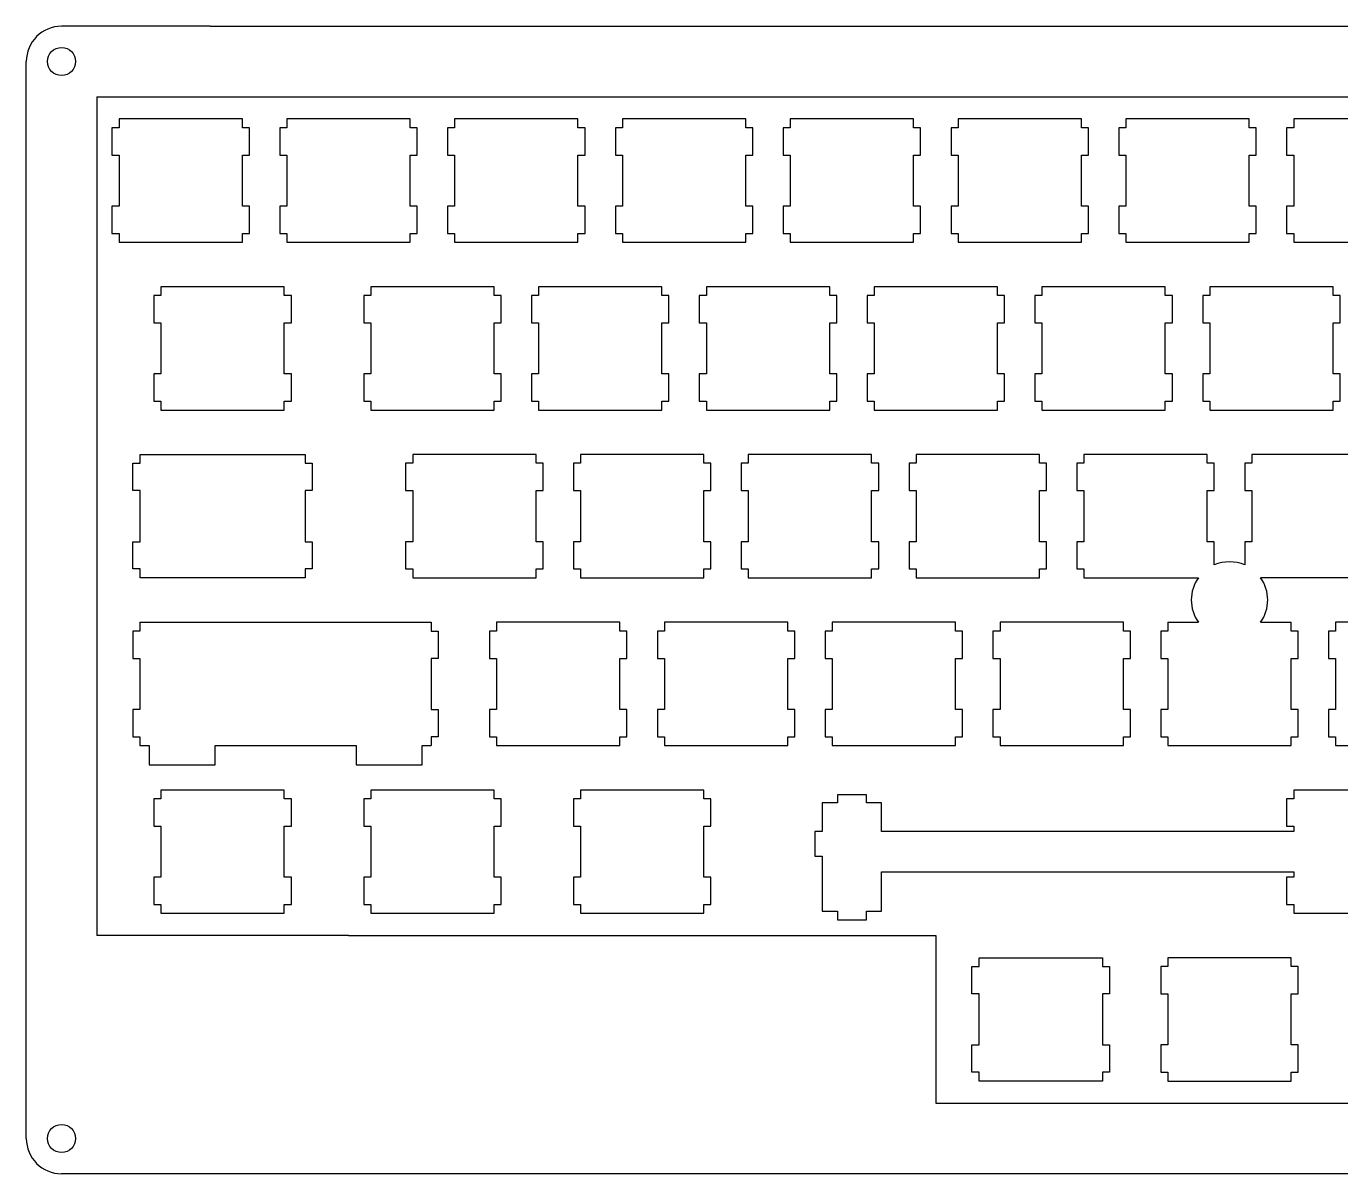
# Model space of a CAD drawing. Header units: inches. Extents: x 0 to 302, y 0 to 130.
# Drawn here: x 0 to 149.2, y 0 to 130.3 of the extents above; entities that cross this region are included whole.
import ezdxf

# ---------------------------------------------------------------- set-up
doc = ezdxf.new("R2010")
doc.units = ezdxf.units.IN
doc.header["$MEASUREMENT"] = 0
for name, color, linetype, lineweight, true_color in [('border', 7, 'Continuous', 25, 0xffffff), ('closed', 7, 'Continuous', 25, 0xffffff), ('holes', 7, 'Continuous', 25, 0xffffff), ('mouse buttons - 1.25U', 5, 'Continuous', 25, 0x0000ff), ('switch - base', 5, 'Continuous', 25, 0x0000ff), ('switch - bottom row - 7U - PLATE', 5, 'Continuous', 25, 0x0000ff), ('switch - left shift - ANSI - PCB', 5, 'Continuous', 25, 0x0000ff), ('top plate - base', 1, 'Continuous', 25, 0xff0000), ('top plate - MB - 1.25U', 1, 'Continuous', 25, 0xff0000), ('top plate - no hhkb', 1, 'Continuous', 25, 0xff0000), ('top plate - winkey', 1, 'Continuous', 25, 0xff0000)]:
    doc.layers.add(name, color=color, linetype=linetype, lineweight=lineweight, true_color=true_color)

msp = doc.modelspace()

# ---------------------------------------------------------------- linework, layer by layer
at = {"layer": 'border'}
for p, q in [((20.875, 130.302), (4, 130.302)), ((32.875, 130.302), (297.7516, 130.302)), ((0, 4), (0, 126.302)), ((297.7516, 0), (4, 0))]:
    msp.add_line(p, q, dxfattribs=at)
for centre, start, end in [((4, 126.302), 90, 180), ((4, 4), 180, 270)]:
    msp.add_arc(centre, 4, start, end, dxfattribs=at)
at = {"layer": 'closed'}
msp.add_line((20.875, 130.302), (32.875, 130.302), dxfattribs=at)
at = {"layer": 'holes'}
for centre in [(4, 126.302), (4, 4)]:
    msp.add_circle(centre, 1.6, dxfattribs=at)
at = {"layer": 'mouse buttons - 1.25U'}
for p, q in [((108.15701, 23.5267), (108.15701, 24.5272)), ((108.15701, 24.5272), (122.1565, 24.5272)), ((122.1565, 24.5258), (122.1565, 23.5267)), ((129.5883, 24.5258), (129.5883, 23.5267)), ((143.5883, 24.5258), (129.5883, 24.5258)), ((143.5883, 23.5267), (143.5883, 24.5258)), ((107.35638, 20.4275), (107.35638, 23.5267)), ((107.35638, 23.5267), (108.15701, 23.5267)), ((122.1565, 23.5267), (122.9571, 23.5267)), ((122.9571, 23.5267), (122.9571, 20.4275)), ((129.5883, 23.5267), (128.7883, 23.5267)), ((128.7883, 23.5267), (128.7883, 20.4248)), ((144.3883, 23.5267), (143.5883, 23.5267)), ((144.3884, 20.4275), (144.3883, 23.5267)), ((108.15701, 20.4275), (107.35638, 20.4275)), ((108.15701, 14.62871), (108.15701, 20.4275)), ((122.9571, 20.4275), (122.1565, 20.4275)), ((122.1565, 20.4275), (122.1565, 14.62871)), ((128.7883, 20.4248), (129.5883, 20.4248)), ((129.5883, 20.4248), (129.5883, 14.6246)), ((143.5876, 14.62871), (143.5876, 20.4275)), ((143.5876, 20.4275), (144.3884, 20.4275)), ((107.35638, 11.52814), (107.35638, 14.62871)), ((107.35638, 14.62871), (108.15701, 14.62871)), ((122.1565, 14.62871), (122.9571, 14.62871)), ((122.9571, 14.62871), (122.9571, 11.52814)), ((128.7883, 14.6246), (128.7876, 11.5281)), ((129.5883, 14.6246), (128.7883, 14.6246)), ((144.3883, 14.6246), (143.5876, 14.62871)), ((144.3884, 11.52814), (144.3883, 14.6246)), ((108.15701, 11.52814), (107.35638, 11.52814)), ((108.15701, 10.52906), (108.15701, 11.52814)), ((122.1565, 10.52906), (108.15701, 10.52906)), ((122.9571, 11.52814), (122.1565, 11.52814)), ((122.1565, 11.52814), (122.1565, 10.52906)), ((128.7876, 11.5281), (129.5883, 11.5268)), ((129.5883, 11.52814), (129.5883, 10.5291)), ((129.5883, 10.5291), (143.5876, 10.5291)), ((143.5876, 10.5291), (143.5883, 11.5268)), ((143.5883, 11.5268), (144.3884, 11.52814))]:
    msp.add_line(p, q, dxfattribs=at)
at = {"layer": 'switch - base'}
for p, q in [((10.5259, 119.776), (10.5259, 118.775)), ((24.5254, 119.776), (10.5259, 119.776)), ((24.5254, 118.775), (24.5254, 119.776)), ((29.5759, 119.776), (29.5759, 118.775)), ((43.5754, 119.776), (29.5759, 119.776)), ((43.5754, 118.775), (43.5754, 119.776)), ((48.6258, 119.776), (48.6258, 118.775)), ((62.6254, 119.776), (48.6258, 119.776)), ((62.6254, 118.775), (62.6254, 119.776)), ((67.6758, 119.776), (67.6758, 118.775)), ((81.6754, 119.776), (67.6758, 119.776)), ((81.6754, 118.775), (81.6754, 119.776)), ((86.7258, 119.776), (86.7258, 118.775)), ((100.7253, 119.776), (86.7258, 119.776)), ((100.7253, 118.775), (100.7253, 119.776)), ((105.7743, 119.776), (105.7743, 118.775)), ((119.7753, 119.776), (105.7743, 119.776)), ((119.7753, 118.775), (119.7753, 119.776)), ((124.8253, 119.776), (124.8253, 118.775)), ((138.8253, 119.776), (124.8253, 119.776)), ((138.8253, 118.775), (138.8253, 119.776)), ((143.8753, 119.776), (143.8753, 118.775)), ((157.8753, 119.776), (143.8753, 119.776)), ((10.5259, 118.775), (9.7253, 118.775)), ((9.7253, 118.775), (9.7253, 115.675)), ((25.3247, 118.775), (24.5254, 118.775)), ((25.3247, 115.675), (25.3247, 118.775)), ((29.5759, 118.775), (28.7767, 118.775)), ((28.7767, 118.775), (28.7767, 115.675)), ((44.3762, 118.775), (43.5754, 118.775)), ((44.3762, 115.675), (44.3762, 118.775)), ((48.6258, 118.775), (47.8267, 118.775)), ((47.8267, 118.775), (47.8267, 115.675)), ((63.4262, 118.775), (62.6254, 118.775)), ((63.4262, 115.675), (63.4262, 118.775)), ((67.6758, 118.775), (66.8767, 118.775)), ((66.8767, 118.775), (66.8767, 115.675)), ((82.4762, 118.775), (81.6754, 118.775)), ((82.4762, 115.675), (82.4762, 118.775)), ((86.7258, 118.775), (85.9267, 118.775)), ((85.9267, 118.775), (85.9267, 115.675)), ((101.5243, 118.775), (100.7253, 118.775)), ((101.5243, 115.675), (101.5243, 118.775)), ((105.7743, 118.775), (104.9763, 118.775)), ((104.9763, 118.775), (104.9763, 115.675)), ((120.5743, 118.775), (119.7753, 118.775)), ((120.5743, 115.675), (120.5743, 118.775)), ((124.8253, 118.775), (124.0253, 118.775)), ((124.0253, 118.775), (124.0253, 115.675)), ((139.6263, 118.775), (138.8253, 118.775)), ((139.6263, 115.675), (139.6263, 118.775)), ((143.8753, 118.775), (143.0763, 118.775)), ((143.0763, 118.775), (143.0763, 115.675)), ((9.7253, 115.675), (10.5259, 115.675)), ((10.5259, 115.675), (10.5259, 109.875)), ((24.5254, 109.875), (24.5254, 115.675)), ((24.5254, 115.675), (25.3247, 115.675)), ((28.7767, 115.675), (29.5759, 115.675)), ((29.5759, 115.675), (29.5759, 109.875)), ((43.5754, 109.875), (43.5754, 115.675)), ((43.5754, 115.675), (44.3762, 115.675)), ((47.8267, 115.675), (48.6258, 115.675)), ((48.6258, 115.675), (48.6258, 109.875)), ((62.6254, 109.875), (62.6254, 115.675)), ((62.6254, 115.675), (63.4262, 115.675)), ((66.8767, 115.675), (67.6758, 115.675)), ((67.6758, 115.675), (67.6758, 109.875)), ((81.6754, 109.875), (81.6754, 115.675)), ((81.6754, 115.675), (82.4762, 115.675)), ((85.9267, 115.675), (86.7258, 115.675)), ((86.7258, 115.675), (86.7258, 109.875)), ((100.7253, 109.875), (100.7253, 115.675)), ((100.7253, 115.675), (101.5243, 115.675)), ((104.9763, 115.675), (105.7743, 115.675)), ((105.7743, 115.675), (105.7743, 109.875)), ((119.7753, 109.875), (119.7753, 115.675)), ((119.7753, 115.675), (120.5743, 115.675)), ((124.0253, 115.675), (124.8253, 115.675)), ((124.8253, 115.675), (124.8253, 109.875)), ((138.8253, 109.875), (138.8253, 115.675)), ((138.8253, 115.675), (139.6263, 115.675)), ((143.0763, 115.675), (143.8753, 115.675)), ((143.8753, 115.675), (143.8753, 109.875)), ((10.5259, 109.875), (9.7253, 109.875)), ((9.7253, 109.875), (9.7253, 106.775)), ((25.3247, 109.875), (24.5254, 109.875)), ((25.3247, 106.775), (25.3247, 109.875)), ((29.5759, 109.875), (28.7767, 109.875)), ((28.7767, 109.875), (28.7767, 106.775)), ((44.3762, 109.875), (43.5754, 109.875)), ((44.3762, 106.775), (44.3762, 109.875)), ((48.6258, 109.875), (47.8267, 109.875)), ((47.8267, 109.875), (47.8267, 106.775)), ((63.4262, 109.875), (62.6254, 109.875)), ((63.4262, 106.775), (63.4262, 109.875)), ((67.6758, 109.875), (66.8767, 109.875)), ((66.8767, 109.875), (66.8767, 106.775)), ((82.4762, 109.875), (81.6754, 109.875)), ((82.4762, 106.775), (82.4762, 109.875)), ((86.7258, 109.875), (85.9267, 109.875)), ((85.9267, 109.875), (85.9267, 106.775)), ((101.5243, 109.875), (100.7253, 109.875)), ((101.5243, 106.775), (101.5243, 109.875)), ((105.7743, 109.875), (104.9763, 109.875)), ((104.9763, 109.875), (104.9763, 106.775)), ((120.5743, 109.875), (119.7753, 109.875)), ((120.5743, 106.775), (120.5743, 109.875)), ((124.8253, 109.875), (124.0253, 109.875)), ((124.0253, 109.875), (124.0253, 106.775)), ((139.6263, 109.875), (138.8253, 109.875)), ((139.6263, 106.775), (139.6263, 109.875)), ((143.8753, 109.875), (143.0763, 109.875)), ((143.0763, 109.875), (143.0763, 106.775)), ((9.7253, 106.775), (10.5259, 106.775)), ((10.5259, 106.775), (10.5259, 105.776)), ((24.5254, 105.776), (24.5254, 106.775)), ((24.5254, 106.775), (25.3247, 106.775)), ((28.7767, 106.775), (29.5759, 106.775)), ((29.5759, 106.775), (29.5759, 105.776)), ((43.5754, 105.776), (43.5754, 106.775)), ((43.5754, 106.775), (44.3762, 106.775)), ((47.8267, 106.775), (48.6258, 106.775)), ((48.6258, 106.775), (48.6258, 105.776)), ((62.6254, 105.776), (62.6254, 106.775)), ((62.6254, 106.775), (63.4262, 106.775)), ((66.8767, 106.775), (67.6758, 106.775)), ((67.6758, 106.775), (67.6758, 105.776)), ((81.6754, 105.776), (81.6754, 106.775)), ((81.6754, 106.775), (82.4762, 106.775)), ((85.9267, 106.775), (86.7258, 106.775)), ((86.7258, 106.775), (86.7258, 105.776)), ((100.7253, 105.776), (100.7253, 106.775)), ((100.7253, 106.775), (101.5243, 106.775)), ((104.9763, 106.775), (105.7743, 106.775)), ((105.7743, 106.775), (105.7743, 105.776)), ((119.7753, 105.776), (119.7753, 106.775)), ((119.7753, 106.775), (120.5743, 106.775)), ((124.0253, 106.775), (124.8253, 106.775)), ((124.8253, 106.775), (124.8253, 105.776)), ((138.8253, 105.776), (138.8253, 106.775)), ((138.8253, 106.775), (139.6263, 106.775)), ((143.0763, 106.775), (143.8753, 106.775)), ((143.8753, 106.775), (143.8753, 105.776)), ((10.5259, 105.776), (24.5254, 105.776)), ((29.5759, 105.776), (43.5754, 105.776)), ((48.6258, 105.776), (62.6254, 105.776)), ((67.6758, 105.776), (81.6754, 105.776)), ((86.7258, 105.776), (100.7253, 105.776)), ((105.7743, 105.776), (119.7753, 105.776)), ((124.8253, 105.776), (138.8253, 105.776)), ((143.8753, 105.776), (157.8753, 105.776)), ((15.2884, 100.726), (15.2884, 99.725)), ((29.2879, 100.726), (15.2884, 100.726)), ((29.2879, 99.725), (29.2879, 100.726)), ((39.1008, 100.726), (39.1008, 99.725)), ((53.1004, 100.726), (39.1008, 100.726)), ((53.1004, 99.725), (53.1004, 100.726)), ((58.1508, 100.726), (58.1508, 99.725)), ((72.1504, 100.726), (58.1508, 100.726)), ((72.1504, 99.725), (72.1504, 100.726)), ((77.2008, 100.726), (77.2008, 99.725)), ((91.2004, 100.726), (77.2008, 100.726)), ((91.2004, 99.725), (91.2004, 100.726)), ((96.2503, 100.726), (96.2503, 99.725)), ((110.2503, 100.726), (96.2503, 100.726)), ((110.2503, 99.725), (110.2503, 100.726)), ((115.3003, 100.726), (115.3003, 99.725)), ((129.3003, 100.726), (115.3003, 100.726)), ((129.3003, 99.725), (129.3003, 100.726)), ((134.3503, 100.726), (134.3503, 99.725)), ((148.3503, 100.726), (134.3503, 100.726)), ((148.3503, 99.725), (148.3503, 100.726)), ((15.2884, 99.725), (14.4878, 99.725)), ((14.4878, 99.725), (14.4878, 96.625)), ((30.0885, 99.725), (29.2879, 99.725)), ((30.0885, 96.625), (30.0885, 99.725)), ((39.1008, 99.725), (38.3017, 99.725)), ((38.3017, 99.725), (38.3017, 96.625)), ((53.9012, 99.725), (53.1004, 99.725)), ((53.9012, 96.625), (53.9012, 99.725)), ((58.1508, 99.725), (57.3517, 99.725)), ((57.3517, 99.725), (57.3517, 96.625)), ((72.9512, 99.725), (72.1504, 99.725)), ((72.9512, 96.625), (72.9512, 99.725)), ((77.2008, 99.725), (76.4017, 99.725)), ((76.4017, 99.725), (76.4017, 96.625)), ((92.0012, 99.725), (91.2004, 99.725)), ((92.0012, 96.625), (92.0012, 99.725)), ((96.2503, 99.725), (95.4517, 99.725)), ((95.4517, 99.725), (95.4517, 96.625)), ((111.0513, 99.725), (110.2503, 99.725)), ((111.0513, 96.625), (111.0513, 99.725)), ((115.3003, 99.725), (114.5013, 99.725)), ((114.5013, 99.725), (114.5013, 96.625)), ((130.1013, 99.725), (129.3003, 99.725)), ((130.1013, 96.625), (130.1013, 99.725)), ((134.3503, 99.725), (133.5513, 99.725)), ((133.5513, 99.725), (133.5513, 96.625)), ((149.1513, 99.725), (148.3503, 99.725)), ((149.1513, 96.625), (149.1513, 99.725)), ((14.4878, 96.625), (15.2884, 96.625)), ((15.2884, 96.625), (15.2884, 90.8246)), ((29.2879, 90.8246), (29.2879, 96.625)), ((29.2879, 96.625), (30.0885, 96.625)), ((38.3017, 96.625), (39.1008, 96.625)), ((39.1008, 96.625), (39.1008, 90.8246)), ((53.1004, 90.8246), (53.1004, 96.625)), ((53.1004, 96.625), (53.9012, 96.625)), ((57.3517, 96.625), (58.1508, 96.625)), ((58.1508, 96.625), (58.1508, 90.8246)), ((72.1504, 90.8246), (72.1504, 96.625)), ((72.1504, 96.625), (72.9512, 96.625)), ((76.4017, 96.625), (77.2008, 96.625)), ((77.2008, 96.625), (77.2008, 90.8246)), ((91.2004, 90.8246), (91.2004, 96.625)), ((91.2004, 96.625), (92.0012, 96.625)), ((95.4517, 96.625), (96.2503, 96.625)), ((96.2503, 96.625), (96.2503, 90.8246)), ((110.2503, 90.8246), (110.2503, 96.625)), ((110.2503, 96.625), (111.0513, 96.625)), ((114.5013, 96.625), (115.3003, 96.625)), ((115.3003, 96.625), (115.3003, 90.8246)), ((129.3003, 90.8246), (129.3003, 96.625)), ((129.3003, 96.625), (130.1013, 96.625)), ((133.5513, 96.625), (134.3503, 96.625)), ((134.3503, 96.625), (134.3503, 90.8246)), ((148.3503, 90.8246), (148.3503, 96.625)), ((148.3503, 96.625), (149.1513, 96.625)), ((15.2884, 90.8246), (14.4878, 90.8246)), ((14.4878, 90.8246), (14.4878, 87.7255)), ((30.0885, 90.8246), (29.2879, 90.8246)), ((30.0885, 87.7255), (30.0885, 90.8246)), ((39.1008, 90.8246), (38.3017, 90.8246)), ((38.3017, 90.8246), (38.3017, 87.7255)), ((53.9012, 90.8246), (53.1004, 90.8246)), ((53.9012, 87.7255), (53.9012, 90.8246)), ((58.1508, 90.8246), (57.3517, 90.8246)), ((57.3517, 90.8246), (57.3517, 87.7255)), ((72.9512, 90.8246), (72.1504, 90.8246)), ((72.9512, 87.7255), (72.9512, 90.8246)), ((77.2008, 90.8246), (76.4017, 90.8246)), ((76.4017, 90.8246), (76.4017, 87.7255)), ((92.0012, 90.8246), (91.2004, 90.8246)), ((92.0012, 87.7255), (92.0012, 90.8246)), ((96.2503, 90.8246), (95.4517, 90.8246)), ((95.4517, 90.8246), (95.4517, 87.7255)), ((111.0513, 90.8246), (110.2503, 90.8246)), ((111.0513, 87.7255), (111.0513, 90.8246)), ((115.3003, 90.8246), (114.5013, 90.8246)), ((114.5013, 90.8246), (114.5013, 87.7255)), ((130.1013, 90.8246), (129.3003, 90.8246)), ((130.1013, 87.7255), (130.1013, 90.8246)), ((134.3503, 90.8246), (133.5513, 90.8246)), ((133.5513, 90.8246), (133.5513, 87.7255)), ((149.1513, 90.8246), (148.3503, 90.8246)), ((149.1513, 87.7255), (149.1513, 90.8246)), ((14.4878, 87.7255), (15.2884, 87.7255)), ((15.2884, 87.7255), (15.2884, 86.7264)), ((15.2884, 86.7264), (29.2879, 86.7264)), ((29.2879, 86.7264), (29.2879, 87.7255)), ((29.2879, 87.7255), (30.0885, 87.7255)), ((38.3017, 87.7255), (39.1008, 87.7255)), ((39.1008, 87.7255), (39.1008, 86.7264)), ((39.1008, 86.7264), (53.1004, 86.7264)), ((53.1004, 86.7264), (53.1004, 87.7255)), ((53.1004, 87.7255), (53.9012, 87.7255)), ((57.3517, 87.7255), (58.1508, 87.7255)), ((58.1508, 87.7255), (58.1508, 86.7264)), ((58.1508, 86.7264), (72.1504, 86.7264)), ((72.1504, 86.7264), (72.1504, 87.7255)), ((72.1504, 87.7255), (72.9512, 87.7255)), ((76.4017, 87.7255), (77.2008, 87.7255)), ((77.2008, 87.7255), (77.2008, 86.7264)), ((77.2008, 86.7264), (91.2004, 86.7264)), ((91.2004, 86.7264), (91.2004, 87.7255)), ((91.2004, 87.7255), (92.0012, 87.7255)), ((95.4517, 87.7255), (96.2503, 87.7255)), ((96.2503, 87.7255), (96.2503, 86.7264)), ((96.2503, 86.7264), (110.2503, 86.7264)), ((110.2503, 86.7264), (110.2503, 87.7255)), ((110.2503, 87.7255), (111.0513, 87.7255)), ((114.5013, 87.7255), (115.3003, 87.7255)), ((115.3003, 87.7255), (115.3003, 86.7264)), ((115.3003, 86.7264), (129.3003, 86.7264)), ((129.3003, 86.7264), (129.3003, 87.7255)), ((129.3003, 87.7255), (130.1013, 87.7255)), ((133.5513, 87.7255), (134.3503, 87.7255)), ((134.3503, 87.7255), (134.3503, 86.7264)), ((134.3503, 86.7264), (148.3503, 86.7264)), ((148.3503, 86.7264), (148.3503, 87.7255)), ((148.3503, 87.7255), (149.1513, 87.7255)), ((12.1079, 77.5745), (12.1079, 80.6736)), ((12.1079, 80.6736), (12.90853, 80.6736)), ((12.90853, 81.6741), (31.6691, 81.6757)), ((12.90853, 80.6736), (12.90853, 81.6741)), ((31.6691, 81.6757), (31.6691, 80.6752)), ((31.6691, 80.6752), (32.4685, 80.6752)), ((32.4685, 80.6752), (32.4685, 77.5747)), ((43.8633, 80.6752), (43.0628, 80.6752)), ((43.0628, 80.6752), (43.0628, 77.5747)), ((43.8633, 81.6757), (43.8633, 80.6752)), ((57.8629, 81.6757), (43.8633, 81.6757)), ((57.8629, 80.6752), (57.8629, 81.6757)), ((58.6637, 80.6752), (57.8629, 80.6752)), ((58.6637, 77.5747), (58.6637, 80.6752)), ((62.9133, 80.6752), (62.1128, 80.6752)), ((62.1128, 80.6752), (62.1128, 77.5747)), ((62.9133, 81.6757), (62.9133, 80.6752)), ((76.9129, 81.6757), (62.9133, 81.6757)), ((76.9129, 80.6752), (76.9129, 81.6757)), ((77.7137, 80.6752), (76.9129, 80.6752)), ((77.7137, 77.5747), (77.7137, 80.6752)), ((81.9633, 80.6752), (81.1628, 80.6752)), ((81.1628, 80.6752), (81.1628, 77.5747)), ((81.9633, 81.6757), (81.9633, 80.6752)), ((95.9633, 81.6757), (81.9633, 81.6757)), ((95.9633, 80.6752), (95.9633, 81.6757)), ((96.7633, 80.6752), (95.9633, 80.6752)), ((96.7633, 77.5747), (96.7633, 80.6752)), ((101.0133, 80.6752), (100.2133, 80.6752)), ((100.2133, 80.6752), (100.2133, 77.5747)), ((101.0133, 81.6757), (101.0133, 80.6752)), ((115.0133, 81.6757), (101.0133, 81.6757)), ((115.0133, 80.6752), (115.0133, 81.6757)), ((115.8133, 80.6752), (115.0133, 80.6752)), ((115.8133, 77.5747), (115.8133, 80.6752)), ((120.0633, 80.6752), (119.2633, 80.6752)), ((119.2633, 80.6752), (119.2633, 77.5747)), ((120.0633, 81.6757), (120.0633, 80.6752)), ((134.0633, 81.6757), (120.0633, 81.6757)), ((134.0633, 80.6752), (134.0633, 81.6757)), ((134.8633, 80.6752), (134.0633, 80.6752)), ((134.8633, 77.5747), (134.8633, 80.6752)), ((139.1133, 80.6752), (138.3133, 80.6752)), ((138.3133, 80.6752), (138.3133, 77.5747)), ((139.1133, 81.6757), (139.1133, 80.6752)), ((153.1133, 81.6757), (139.1133, 81.6757)), ((12.90853, 77.5745), (12.1079, 77.5745)), ((12.90853, 71.7744), (12.90853, 77.5745)), ((32.4685, 77.5747), (31.6691, 77.5747)), ((31.6691, 77.5747), (31.6691, 71.7746)), ((43.0628, 77.5747), (43.8633, 77.5747)), ((43.8633, 77.5747), (43.8633, 71.7746)), ((57.8629, 71.7746), (57.8629, 77.5747)), ((57.8629, 77.5747), (58.6637, 77.5747)), ((62.1128, 77.5747), (62.9133, 77.5747)), ((62.9133, 77.5747), (62.9133, 71.7746)), ((76.9129, 71.7746), (76.9129, 77.5747)), ((76.9129, 77.5747), (77.7137, 77.5747)), ((81.1628, 77.5747), (81.9633, 77.5747)), ((81.9633, 77.5747), (81.9633, 71.7746)), ((95.9633, 71.7746), (95.9633, 77.5747)), ((95.9633, 77.5747), (96.7633, 77.5747)), ((100.2133, 77.5747), (101.0133, 77.5747)), ((101.0133, 77.5747), (101.0133, 71.7746)), ((115.0133, 71.7746), (115.0133, 77.5747)), ((115.0133, 77.5747), (115.8133, 77.5747)), ((119.2633, 77.5747), (120.0633, 77.5747)), ((120.0633, 77.5747), (120.0633, 71.7746)), ((134.0633, 71.7746), (134.0633, 77.5747)), ((134.0633, 77.5747), (134.8633, 77.5747)), ((138.3133, 77.5747), (139.1133, 77.5747)), ((139.1133, 77.5747), (139.1133, 71.7746)), ((12.1079, 68.6739), (12.1079, 71.7744)), ((12.1079, 71.7744), (12.90853, 71.7744)), ((31.6691, 71.7746), (32.4685, 71.7746)), ((32.4685, 71.7746), (32.4685, 68.6755)), ((43.8633, 71.7746), (43.0628, 71.7746)), ((43.0628, 71.7746), (43.0628, 68.6755)), ((58.6637, 71.7746), (57.8629, 71.7746)), ((58.6637, 68.6755), (58.6637, 71.7746)), ((62.9133, 71.7746), (62.1128, 71.7746)), ((62.1128, 71.7746), (62.1128, 68.6755)), ((77.7137, 71.7746), (76.9129, 71.7746)), ((77.7137, 68.6755), (77.7137, 71.7746)), ((81.9633, 71.7746), (81.1628, 71.7746)), ((81.1628, 71.7746), (81.1628, 68.6755)), ((96.7633, 71.7746), (95.9633, 71.7746)), ((96.7633, 68.6755), (96.7633, 71.7746)), ((101.0133, 71.7746), (100.2133, 71.7746)), ((100.2133, 71.7746), (100.2133, 68.6755)), ((115.8133, 71.7746), (115.0133, 71.7746)), ((115.8133, 68.6755), (115.8133, 71.7746)), ((120.0633, 71.7746), (119.2633, 71.7746)), ((119.2633, 71.7746), (119.2633, 68.6755)), ((134.8633, 71.7746), (134.0633, 71.7746)), ((134.8633, 69.12871), (134.8633, 71.7746)), ((139.1133, 71.7746), (138.3133, 71.7746)), ((138.3133, 71.7746), (138.3133, 69.12871)), ((12.90853, 68.6739), (12.1079, 68.6739)), ((12.90853, 67.6748), (12.90853, 68.6739)), ((32.4685, 68.6755), (31.6691, 68.6755)), ((31.6691, 68.6755), (31.6691, 67.6764)), ((43.0628, 68.6755), (43.8633, 68.6755)), ((43.8633, 68.6755), (43.8633, 67.6764)), ((57.8629, 67.6764), (57.8629, 68.6755)), ((57.8629, 68.6755), (58.6637, 68.6755)), ((62.1128, 68.6755), (62.9133, 68.6755)), ((62.9133, 68.6755), (62.9133, 67.6764)), ((76.9129, 67.6764), (76.9129, 68.6755)), ((76.9129, 68.6755), (77.7137, 68.6755)), ((81.1628, 68.6755), (81.9633, 68.6755)), ((81.9633, 68.6755), (81.9633, 67.6764)), ((95.9633, 67.6764), (95.9633, 68.6755)), ((95.9633, 68.6755), (96.7633, 68.6755)), ((100.2133, 68.6755), (101.0133, 68.6755)), ((101.0133, 68.6755), (101.0133, 67.6764)), ((115.0133, 67.6764), (115.0133, 68.6755)), ((115.0133, 68.6755), (115.8133, 68.6755)), ((119.2633, 68.6755), (120.0633, 68.6755)), ((120.0633, 68.6755), (120.0633, 67.6764)), ((31.6691, 67.6764), (12.90853, 67.6748)), ((43.8633, 67.6764), (57.8629, 67.6764)), ((62.9133, 67.6764), (76.9129, 67.6764)), ((81.9633, 67.6764), (95.9633, 67.6764)), ((101.0133, 67.6764), (115.0133, 67.6764)), ((120.0633, 67.6764), (133.0641, 67.6764)), ((153.1133, 67.6764), (140.1125, 67.6764)), ((53.3883, 61.6252), (52.5878, 61.6252)), ((52.5878, 61.6252), (52.5878, 58.5247)), ((53.3883, 62.6257), (53.3883, 61.6252)), ((67.3879, 62.6257), (53.3883, 62.6257)), ((67.3879, 61.6252), (67.3879, 62.6257)), ((68.1887, 61.6252), (67.3879, 61.6252)), ((68.1887, 58.5247), (68.1887, 61.6252)), ((72.4383, 61.6252), (71.6378, 61.6252)), ((71.6378, 61.6252), (71.6378, 58.5247)), ((72.4383, 62.6257), (72.4383, 61.6252)), ((86.4379, 62.6257), (72.4383, 62.6257)), ((86.4379, 61.6252), (86.4379, 62.6257)), ((87.2387, 61.6252), (86.4379, 61.6252)), ((87.2387, 58.5247), (87.2387, 61.6252)), ((91.4883, 61.6252), (90.6878, 61.6252)), ((90.6878, 61.6252), (90.6878, 58.5247)), ((91.4883, 62.6257), (91.4883, 61.6252)), ((105.4883, 62.6257), (91.4883, 62.6257)), ((105.4883, 61.6252), (105.4883, 62.6257)), ((106.2883, 61.6252), (105.4883, 61.6252)), ((106.2883, 58.5247), (106.2883, 61.6252)), ((110.5383, 61.6252), (109.7383, 61.6252)), ((109.7383, 61.6252), (109.7383, 58.5247)), ((110.5383, 62.6257), (110.5383, 61.6252)), ((124.5383, 62.6257), (110.5383, 62.6257)), ((124.5383, 61.6252), (124.5383, 62.6257)), ((125.3383, 61.6252), (124.5383, 61.6252)), ((125.3383, 58.5247), (125.3383, 61.6252)), ((129.5883, 61.6252), (128.7883, 61.6252)), ((128.7883, 61.6252), (128.7883, 58.5247)), ((129.5883, 62.6257), (129.5883, 61.6252)), ((129.5883, 62.6257), (133.0641, 62.6257)), ((140.1125, 62.6257), (143.5883, 62.6257)), ((143.5883, 61.6252), (143.5883, 62.6257)), ((144.3883, 61.6252), (143.5883, 61.6252)), ((144.3883, 58.5247), (144.3883, 61.6252)), ((148.6383, 61.6252), (147.8383, 61.6252)), ((147.8383, 61.6252), (147.8383, 58.5247)), ((148.6383, 62.6257), (148.6383, 61.6252)), ((162.6383, 62.6257), (148.6383, 62.6257)), ((52.5878, 58.5247), (53.3883, 58.5247)), ((53.3883, 58.5247), (53.3883, 52.7246)), ((67.3879, 52.7246), (67.3879, 58.5247)), ((67.3879, 58.5247), (68.1887, 58.5247)), ((71.6378, 58.5247), (72.4383, 58.5247)), ((72.4383, 58.5247), (72.4383, 52.7246)), ((86.4379, 52.7246), (86.4379, 58.5247)), ((86.4379, 58.5247), (87.2387, 58.5247)), ((90.6878, 58.5247), (91.4883, 58.5247)), ((91.4883, 58.5247), (91.4883, 52.7246)), ((105.4883, 52.7246), (105.4883, 58.5247)), ((105.4883, 58.5247), (106.2883, 58.5247)), ((109.7383, 58.5247), (110.5383, 58.5247)), ((110.5383, 58.5247), (110.5383, 52.7246)), ((124.5383, 52.7246), (124.5383, 58.5247)), ((124.5383, 58.5247), (125.3383, 58.5247)), ((128.7883, 58.5247), (129.5883, 58.5247)), ((129.5883, 58.5247), (129.5883, 52.7246)), ((143.5883, 52.7246), (143.5883, 58.5247)), ((143.5883, 58.5247), (144.3883, 58.5247)), ((147.8383, 58.5247), (148.6383, 58.5247)), ((148.6383, 58.5247), (148.6383, 52.7246)), ((53.3883, 52.7246), (52.5878, 52.7246)), ((52.5878, 52.7246), (52.5878, 49.6255)), ((68.1887, 52.7246), (67.3879, 52.7246)), ((68.1887, 49.6255), (68.1887, 52.7246)), ((72.4383, 52.7246), (71.6378, 52.7246)), ((71.6378, 52.7246), (71.6378, 49.6255)), ((87.2387, 52.7246), (86.4379, 52.7246)), ((87.2387, 49.6255), (87.2387, 52.7246)), ((91.4883, 52.7246), (90.6878, 52.7246)), ((90.6878, 52.7246), (90.6878, 49.6255)), ((106.2883, 52.7246), (105.4883, 52.7246)), ((106.2883, 49.6255), (106.2883, 52.7246)), ((110.5383, 52.7246), (109.7383, 52.7246)), ((109.7383, 52.7246), (109.7383, 49.6255)), ((125.3383, 52.7246), (124.5383, 52.7246)), ((125.3383, 49.6255), (125.3383, 52.7246)), ((129.5883, 52.7246), (128.7883, 52.7246)), ((128.7883, 52.7246), (128.7883, 49.6255)), ((144.3883, 52.7246), (143.5883, 52.7246)), ((144.3883, 49.6255), (144.3883, 52.7246)), ((148.6383, 52.7246), (147.8383, 52.7246)), ((147.8383, 52.7246), (147.8383, 49.6255)), ((52.5878, 49.6255), (53.3883, 49.6255)), ((53.3883, 49.6255), (53.3883, 48.6264)), ((67.3879, 48.6264), (67.3879, 49.6255)), ((67.3879, 49.6255), (68.1887, 49.6255)), ((71.6378, 49.6255), (72.4383, 49.6255)), ((72.4383, 49.6255), (72.4383, 48.6264)), ((86.4379, 48.6264), (86.4379, 49.6255)), ((86.4379, 49.6255), (87.2387, 49.6255)), ((90.6878, 49.6255), (91.4883, 49.6255)), ((91.4883, 49.6255), (91.4883, 48.6264)), ((105.4883, 48.6264), (105.4883, 49.6255)), ((105.4883, 49.6255), (106.2883, 49.6255)), ((109.7383, 49.6255), (110.5383, 49.6255)), ((110.5383, 49.6255), (110.5383, 48.6264)), ((124.5383, 48.6264), (124.5383, 49.6255)), ((124.5383, 49.6255), (125.3383, 49.6255)), ((128.7883, 49.6255), (129.5883, 49.6255)), ((129.5883, 49.6255), (129.5883, 48.6264)), ((143.5883, 48.6264), (143.5883, 49.6255)), ((143.5883, 49.6255), (144.3883, 49.6255)), ((147.8383, 49.6255), (148.6383, 49.6255)), ((148.6383, 49.6255), (148.6383, 48.6264)), ((53.3883, 48.6264), (67.3879, 48.6264)), ((72.4383, 48.6264), (86.4379, 48.6264)), ((91.4883, 48.6264), (105.4883, 48.6264)), ((110.5383, 48.6264), (124.5383, 48.6264)), ((129.5883, 48.6264), (143.5883, 48.6264)), ((148.6383, 48.6264), (162.6383, 48.6264))]:
    msp.add_line(p, q, dxfattribs=at)
for start, end in [(66.5549492, 113.4450508), (144.3755957, 215.6244043), (324.3755957, 35.6244043)]:
    msp.add_arc((136.5883, 65.15105), 4.33559, start, end, dxfattribs=at)
at = {"layer": 'switch - bottom row - 7U - PLATE'}
for p, q in [((15.287, 43.5742), (15.287, 42.5737)), ((29.2879, 43.5742), (15.287, 43.5742)), ((29.2879, 42.5737), (29.2879, 43.5742)), ((39.1009, 43.5742), (39.1009, 42.5737)), ((53.1003, 43.5742), (39.1009, 43.5742)), ((53.1003, 42.5737), (53.1003, 43.5742)), ((62.9135, 43.5742), (62.9135, 42.5737)), ((76.9128, 43.5742), (62.9135, 43.5742)), ((76.9128, 42.5737), (76.9128, 43.5742)), ((143.8762, 43.5742), (143.8762, 42.5737)), ((157.8752, 43.5742), (143.8762, 43.5742)), ((15.287, 42.5737), (14.4878, 42.5737)), ((14.4878, 42.5737), (14.4878, 39.4742)), ((30.0885, 42.5737), (29.2879, 42.5737)), ((30.0885, 39.4742), (30.0885, 42.5737)), ((39.1009, 42.5737), (38.3003, 42.5737)), ((38.3003, 42.5737), (38.3003, 39.4742)), ((53.9011, 42.5737), (53.1003, 42.5737)), ((53.9011, 39.4742), (53.9011, 42.5737)), ((62.9135, 42.5737), (62.1127, 42.5737)), ((62.1127, 42.5737), (62.1127, 39.4742)), ((77.7136, 42.5737), (76.9128, 42.5737)), ((77.7136, 39.4742), (77.7136, 42.5737)), ((92.0755, 42.1038), (90.3515, 42.1038)), ((90.3515, 42.1038), (90.3515, 38.8734)), ((95.3758, 43.0242), (92.0755, 43.0242)), ((92.0755, 43.0242), (92.0755, 42.1038)), ((95.3758, 42.1038), (95.3758, 43.0242)), ((97.1012, 42.1038), (95.3758, 42.1038)), ((97.1012, 38.8734), (97.1012, 42.1038)), ((143.8762, 42.5737), (143.0752, 42.5737)), ((143.0752, 42.5737), (143.0752, 39.4742)), ((14.4878, 39.4742), (15.287, 39.4742)), ((15.287, 39.4742), (15.287, 33.6742)), ((29.2879, 33.6742), (29.2879, 39.4742)), ((29.2879, 39.4742), (30.0885, 39.4742)), ((38.3003, 39.4742), (39.1009, 39.4742)), ((39.1009, 39.4742), (39.1009, 33.6742)), ((53.1003, 33.6742), (53.1003, 39.4742)), ((53.1003, 39.4742), (53.9011, 39.4742)), ((62.1127, 39.4742), (62.9135, 39.4742)), ((62.9135, 39.4742), (62.9135, 33.6742)), ((76.9128, 33.6742), (76.9128, 39.4742)), ((76.9128, 39.4742), (77.7136, 39.4742)), ((90.3515, 38.8734), (89.526, 38.8734)), ((89.526, 38.8734), (89.526, 36.0734)), ((143.8762, 38.8734), (97.1012, 38.8734)), ((143.0752, 39.4742), (143.8762, 39.4742)), ((143.8762, 39.4742), (143.8762, 38.8734)), ((89.526, 36.0734), (90.3515, 36.0734)), ((90.3515, 36.0734), (90.3515, 29.8045)), ((15.287, 33.6742), (14.4878, 33.6742)), ((14.4878, 33.6742), (14.4878, 30.5736)), ((30.0885, 33.6742), (29.2879, 33.6742)), ((30.0885, 30.5736), (30.0885, 33.6742)), ((39.1009, 33.6742), (38.3003, 33.6742)), ((38.3003, 33.6742), (38.3003, 30.5736)), ((53.9011, 33.6742), (53.1003, 33.6742)), ((53.9011, 30.5736), (53.9011, 33.6742)), ((62.9135, 33.6742), (62.1127, 33.6742)), ((62.1127, 33.6742), (62.1127, 30.5736)), ((77.7136, 33.6742), (76.9128, 33.6742)), ((77.7136, 30.5736), (77.7136, 33.6742)), ((97.1012, 29.8045), (97.1012, 34.2735)), ((97.1012, 34.2735), (143.8762, 34.2735)), ((143.8762, 33.6742), (143.0752, 33.6742)), ((143.0752, 33.6742), (143.0752, 30.5736)), ((143.8762, 34.2735), (143.8762, 33.6742)), ((14.4878, 30.5736), (15.287, 30.5736)), ((15.287, 30.5736), (15.287, 29.5745)), ((29.2879, 29.5745), (29.2879, 30.5736)), ((29.2879, 30.5736), (30.0885, 30.5736)), ((38.3003, 30.5736), (39.1009, 30.5736)), ((39.1009, 30.5736), (39.1009, 29.5745)), ((53.1003, 29.5745), (53.1003, 30.5736)), ((53.1003, 30.5736), (53.9011, 30.5736)), ((62.1127, 30.5736), (62.9135, 30.5736)), ((62.9135, 30.5736), (62.9135, 29.5745)), ((76.9128, 29.5745), (76.9128, 30.5736)), ((76.9128, 30.5736), (77.7136, 30.5736)), ((143.0752, 30.5736), (143.8762, 30.5736)), ((143.8762, 30.5736), (143.8762, 29.5745)), ((15.287, 29.5745), (29.2879, 29.5745)), ((39.1009, 29.5745), (53.1003, 29.5745)), ((62.9135, 29.5745), (76.9128, 29.5745)), ((90.3515, 29.8045), (92.0755, 29.8045)), ((92.0755, 29.8045), (92.0755, 28.8235)), ((92.0755, 28.8235), (95.3758, 28.8235)), ((95.3758, 28.8235), (95.3758, 29.8045)), ((95.3758, 29.8045), (97.1012, 29.8045)), ((143.8762, 29.5745), (157.8752, 29.5745))]:
    msp.add_line(p, q, dxfattribs=at)
at = {"layer": 'switch - left shift - ANSI - PCB'}
for p, q in [((12.9074, 61.6252), (12.1064, 61.6252)), ((12.1064, 61.6252), (12.1064, 58.5247)), ((12.9074, 62.6257), (45.9564, 62.6257)), ((12.9074, 62.6257), (12.9074, 61.6252)), ((45.9564, 62.6257), (45.9564, 61.6252)), ((45.9564, 61.6252), (46.7574, 61.6252)), ((46.7574, 61.6252), (46.7574, 58.5247)), ((12.1064, 58.5247), (12.9074, 58.5247)), ((12.9074, 58.5247), (12.9074, 52.7261)), ((46.7574, 58.5247), (45.9564, 58.5247)), ((45.9564, 58.5247), (45.9564, 52.7261)), ((12.9074, 52.7261), (12.1064, 52.7261)), ((12.1064, 52.7261), (12.1064, 49.6241)), ((45.9564, 52.7261), (46.7574, 52.7261)), ((46.7574, 52.7261), (46.7574, 49.6241)), ((12.1064, 49.6241), (12.9074, 49.6241)), ((12.1064, 49.6241), (12.1064, 49.6241)), ((12.9074, 49.6241), (12.9074, 48.625)), ((46.7574, 49.6241), (45.9564, 49.6241)), ((45.9564, 49.6241), (45.9564, 48.625)), ((12.9074, 48.625), (12.9074, 48.625)), ((12.9074, 48.625), (13.93179, 48.625)), ((13.93179, 48.625), (13.93179, 46.425)), ((21.43179, 46.425), (21.43179, 48.625)), ((21.43179, 48.625), (21.43179, 48.625)), ((21.43179, 48.625), (37.43179, 48.625)), ((37.43179, 48.625), (37.43179, 46.425)), ((44.93179, 46.425), (44.93179, 48.625)), ((44.93179, 48.625), (45.9564, 48.625)), ((45.9564, 48.625), (45.9564, 48.625)), ((13.93179, 46.425), (21.43179, 46.425)), ((37.43179, 46.425), (44.93179, 46.425))]:
    msp.add_line(p, q, dxfattribs=at)
at = {"layer": 'top plate - base'}
for p, q in [((7.99998, 122.3014), (7.99998, 46.1002)), ((8, 122.302), (293.7523, 122.302)), ((55.62511, 27.0504), (103.24988, 27.0504))]:
    msp.add_line(p, q, dxfattribs=at)
at = {"layer": 'top plate - MB - 1.25U'}
for p, q in [((103.24988, 27.0504), (103.24988, 8)), ((103.24988, 8), (169.9248, 8))]:
    msp.add_line(p, q, dxfattribs=at)
at = {"layer": 'top plate - no hhkb'}
for p in [(7.99998, 46.1002), (36.57637, 27.05016)]:
    msp.add_line(p, (7.99998, 27.05016), dxfattribs=at)
at = {"layer": 'top plate - winkey'}
msp.add_line((36.57641, 27.0504), (55.62511, 27.0504), dxfattribs=at)

doc.saveas('drawing.dxf')
